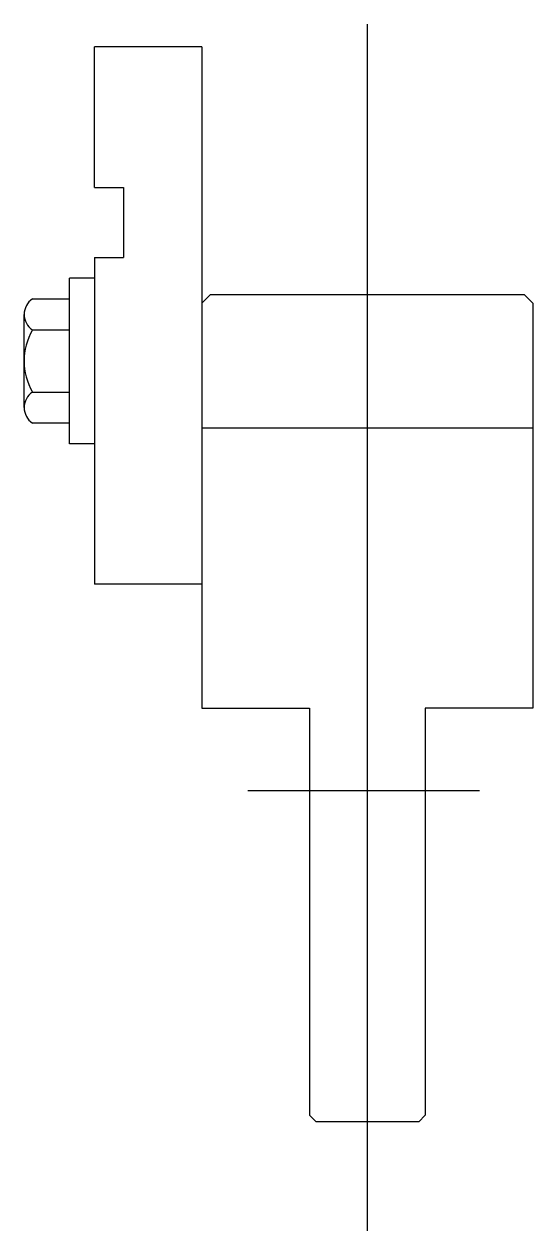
# Model space of a CAD drawing. Header units: metres. Extents: x 43 to 104, y 94 to 240.
import ezdxf

# ---------------------------------------------------------------- set-up
doc = ezdxf.new("R2010")
doc.units = ezdxf.units.M

msp = doc.modelspace()

# ---------------------------------------------------------------- linework, layer by layer
for p, q in [((84.283684, 94.350365), (84.283684, 240.289116)), ((51.283684, 220.549332), (51.283684, 237.549332)), ((64.283684, 237.549332), (51.283684, 237.549332)), ((64.283684, 237.549332), (64.283684, 157.549331)), ((51.283684, 220.549332), (54.783684, 220.549332)), ((54.783684, 220.549332), (54.783684, 212.049332)), ((51.283684, 212.049332), (51.283684, 172.549332)), ((51.283684, 212.049332), (54.783684, 212.049332)), ((51.283684, 209.549328), (48.283684, 209.549328)), ((48.283684, 189.549328), (48.283684, 209.549328)), ((65.283684, 207.549332), (64.283684, 206.549332)), ((103.283684, 207.549332), (65.283684, 207.549332)), ((104.283684, 206.549332), (103.283684, 207.549332)), ((43.783684, 207.054883), (48.283684, 207.054883)), ((104.283684, 206.549332), (104.283684, 157.549331)), ((42.783684, 193.920161), (42.783684, 205.178495)), ((43.783684, 203.302107), (48.283684, 203.302107)), ((43.783684, 195.796553), (48.283684, 195.796553)), ((48.283684, 192.043776), (43.783678, 192.043776)), ((104.283681, 191.429778), (64.283681, 191.429778)), ((51.283684, 189.549328), (48.283684, 189.549328)), ((64.283684, 172.549332), (51.283684, 172.549332)), ((64.283684, 157.549331), (77.283684, 157.549331)), ((77.283684, 157.549331), (77.283684, 108.349332)), ((91.283684, 157.549331), (91.283684, 108.349332)), ((104.283684, 157.549331), (91.283684, 157.549331)), ((97.815566, 147.549332), (69.831538, 147.549332)), ((78.083684, 107.549332), (77.283684, 108.349332)), ((90.483684, 107.549332), (91.283684, 108.349332)), ((90.483684, 107.549332), (78.083684, 107.549332))]:
    msp.add_line(p, q)
for centre, radius, start, end in [((45.0441, 205.178495), 2.260416, 123.890234, 236.109766), ((50.32535, 199.54933), 7.541666, 150.158275, 209.841725), ((45.0441, 193.920161), 2.260416, 123.890178, 236.10977)]:
    msp.add_arc(centre, radius, start, end)

doc.saveas('drawing.dxf')
